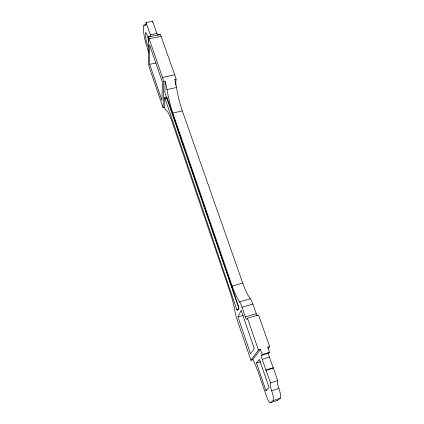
<?xml version="1.0" encoding="UTF-8"?>
<svg xmlns="http://www.w3.org/2000/svg" width="424" height="424" viewBox="0 0 424 424"><rect width="100%" height="100%" fill="white"/><g stroke="black" fill="none" stroke-linecap="round" stroke-linejoin="round"><path stroke-width="0.64" d="M238.972 308.322L166.78 96.921L164.676 97.388L164.353 107.458L163.076 107.749L163.791 81.758A15.487 2.565 77.4 0 0 162.477 77.454L149.137 38.748A7.007 1.108 77.9 0 0 148.4 36.978L150.986 36.331A5.692 0.927 78.2 0 1 150.319 34.784L146.057 22.499L152.598 21.2L156.912 33.448A5.682 0.981 78.3 0 0 157.59 34.975L160.304 34.561A6.985 1.23 78.2 0 1 161.067 36.321L174.72 74.804A15.428 2.841 77.6 0 1 176.055 79.087L175.737 85.012M163.818 81.843L165.185 81.546L164.835 92.427L238.346 306.276C239.263 307.437 237.435 312.488 236.804 309.653L164.676 97.388M237.975 316.94L241.139 310.373L254.257 348.555L250.542 353.886L237.975 316.94L243.44 315.308M268.058 348.507L269.643 346.503L258.465 314.915L247.457 318.212L246.895 319.256A3.413 0.678 73.3 0 1 245.358 316.929L242.014 307.225A9.143 1.786 73.5 0 0 239.608 301.925A26.845 5.427 74 0 1 232.23 286.136L172.838 113.065A29.85 5.364 77.3 0 1 167.146 90.545L166.982 89.586A15.481 2.597 77.4 0 0 165.286 81.922L165.185 81.546M164.353 107.458L164.655 108.125A15.004 2.47 77.2 0 0 166.033 110.293A26.712 4.388 76.6 0 1 172.308 122.393L230.009 291.908A24.412 4.431 73.9 0 1 235.044 311.995A8.835 1.659 73.5 0 0 236.687 318.35L250.902 360.283L258.444 349.986L260.453 349.36L262.244 354.528L261.582 355.376A3.567 0.716 72.4 0 0 262.202 359.366L266.039 370.338L273.31 368.032L277.715 380.567A7.325 1.532 71.6 0 0 278.881 388.474A8.962 1.829 71.7 0 1 280.322 398.231L277.418 400.426A8.766 1.749 71.8 0 1 277.201 400.5M250.902 360.283L252.768 359.7L260.453 349.36M256.493 363.013L259.356 359.393L269.065 387.589L265.89 390.509L256.493 363.013L260.845 361.646M261.582 355.376L268.758 353.134L269.463 352.27L267.65 347.124L269.643 346.503M266.081 370.353L270.47 382.904A7.341 1.458 71.9 0 0 271.678 390.817A8.983 1.744 71.9 0 1 273.167 400.585L270.422 402.731A8.787 1.664 72 0 1 266.23 395.571L258.926 374.143A24.656 4.478 72.5 0 0 252.852 359.844L252.768 359.7M273.31 368.032L269.357 357.119A3.556 0.753 72.2 0 1 268.758 353.134M270.422 402.731L277.418 400.426M273.167 400.585L280.322 398.231M271.678 390.817L278.881 388.474M265.89 390.509L267.051 390.133M270.47 382.904L277.715 380.567M265.912 370.078L273.104 367.788M262.244 354.528L269.463 352.27M262.202 359.366L269.357 357.119M245.358 316.929L256.239 313.675A3.403 0.737 73.1 0 0 257.167 315.652M242.014 307.225L252.837 304.029L256.239 313.675M236.804 309.653L238.59 309.123M239.608 301.925L250.356 298.772A9.111 1.929 73.3 0 1 252.837 304.029M232.23 286.136L242.735 283.11A26.754 5.867 73.8 0 0 250.356 298.772M172.838 113.065L182.32 110.897L242.735 283.11M164.957 98.887L167.061 98.421M166.982 89.586L176.49 87.487A15.434 2.809 77.5 0 0 174.821 79.845L174.72 79.463L176.077 79.171M162.477 77.454L174.72 74.804M149.709 64.305L149.608 44.854L162.381 82.055L161.92 100.403L149.709 64.305L155.99 62.98M150.319 34.784L156.912 33.448M148.374 36.93L160.272 34.514M149.137 38.748L161.067 36.321M148.586 52.465A18.677 2.825 77.6 0 0 146.874 46.619A13.557 2.115 78 0 1 143.593 31.917A13.557 2.115 78 0 1 144.293 25.032L146.216 24.65M163.076 107.749L149.561 68.105A7.325 1.124 77.6 0 1 148.617 64.761L148.336 36.867M247.457 318.212L258.444 349.986M176.49 87.487L176.649 88.446A29.759 5.798 77.4 0 0 182.32 110.897M146.057 22.499A19.652 3.053 78.4 0 1 144.293 25.032M152.598 21.2A19.615 3.233 78.6 0 1 152.46 22.366M148.474 46.508A7.182 1.124 78 0 1 145.771 38.388A7.182 1.124 78 0 1 145.962 32.653A7.182 1.124 78 0 1 148.638 41.425"/></g></svg>
